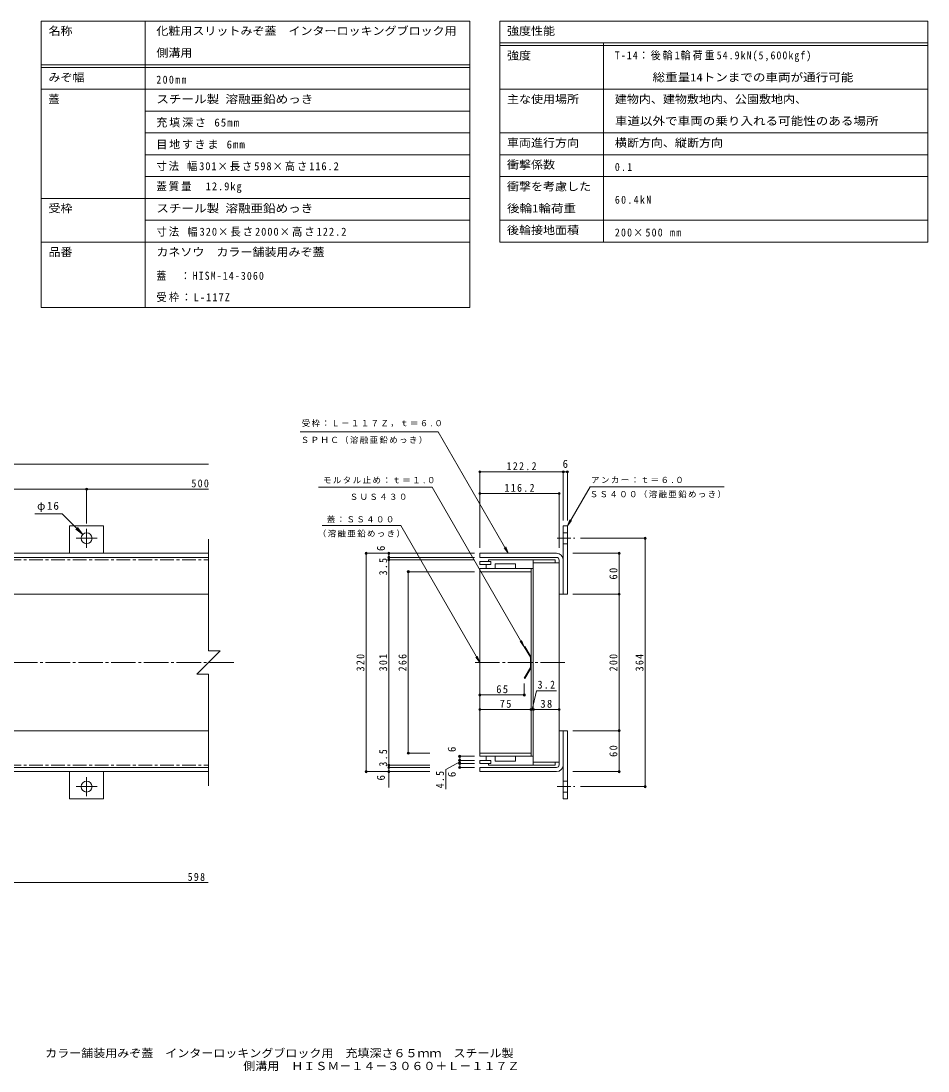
# Model space of a CAD drawing. Units: millimetres at full size, sheet at 1:4; some dimension numbers follow another scale. Extents: x -933 to 1110, y -778 to 761.
# Drawn here: x -219 to 1110, y -778 to 761 of the extents above; entities that cross this region are included whole.
import ezdxf
from ezdxf.enums import TextEntityAlignment as Align

# ---------------------------------------------------------------- set-up
doc = ezdxf.new("R2010")
doc.units = ezdxf.units.MM
doc.header["$LTSCALE"] = 4
doc.header["$PDMODE"] = 32
doc.header["$PDSIZE"] = 3.2
for name, pattern in [('CHAIN1', [8, 5, -1, 1, -1]), ('CHAIN2', [12, 9, -1, 1, -1]), ('DASHED3', [4, 3, -1])]:
    doc.linetypes.add(name, pattern=pattern)
for name, color, linetype, lineweight in [('0-0_通り芯', 7, 'CHAIN2', 9), ('0-1_躯体', 2, 'DASHED3', 9), ('0-2_仕上', 7, 'Continuous', 9), ('0-3_建具', 4, 'Continuous', 9), ('0-4_その他', 7, 'Continuous', 9), ('0-5_寸法', 7, 'Continuous', 9), ('F-5_F-5ﾚｲﾔ', 2, 'Continuous', 9), ('F-F_F-Fﾚｲﾔ', 2, 'Continuous', 9)]:
    doc.layers.add(name, color=color, linetype=linetype, lineweight=lineweight)
doc.layers.add('F-4_F-4ﾚｲﾔ', color=2, linetype='Continuous')
doc.styles.add('ＭＳ ゴシック', font='')
doc.styles.get('ＭＳ ゴシック').set_extended_font_data('MS Gothic')

msp = doc.modelspace()

# ---------------------------------------------------------------- linework, layer by layer
at = {"layer": '0-0_通り芯'}
for p, q in [((93.271, -179.164), (-892.673, -179.164)), ((446.662, -179.164), (578.266, -179.164))]:
    msp.add_line(p, q, dxfattribs=at)
at = {"layer": '0-1_躯体', "linetype": 'Continuous'}
for p, q in [((56.186, -79.164), (-272.627, -79.164)), ((56.186, -279.164), (-272.627, -279.164))]:
    msp.add_line(p, q, dxfattribs=at)
at = {"layer": '0-2_仕上', "color": 3, "linetype": 'CHAIN1'}
msp.add_line((-270.627, -28.664), (55.686, -28.664), dxfattribs=at)
at = {"layer": '0-2_仕上'}
for p, q in [((466.241, -28.664), (466.241, -31.164)), ((531.941, -28.664), (466.241, -28.664)), ((531.941, -28.664), (531.941, -33.164)), ((453.741, -31.164), (453.741, -35.664)), ((469.741, -31.164), (453.741, -31.164)), ((469.741, -35.664), (453.741, -35.664)), ((453.741, -316.664), (453.741, -41.664)), ((531.941, -41.664), (453.741, -41.664)), ((528.741, -46.164), (453.741, -46.164)), ((462.741, -35.664), (462.741, -41.664)), ((469.741, -31.164), (469.741, -35.664)), ((475.941, -34.664), (475.941, -41.664)), ((505.941, -34.664), (475.941, -34.664)), ((505.941, -34.664), (505.941, -41.664)), ((528.741, -316.664), (528.741, -41.664)), ((528.741, -312.164), (453.741, -312.164)), ((531.941, -316.664), (453.741, -316.664)), ((453.741, -327.165), (453.741, -322.665)), ((469.741, -322.665), (453.741, -322.665)), ((462.741, -322.665), (462.741, -316.664)), ((469.741, -327.165), (469.741, -322.665)), ((475.941, -323.664), (475.941, -316.664)), ((505.941, -323.664), (505.941, -316.664)), ((469.741, -327.165), (453.741, -327.165)), ((466.241, -329.665), (466.241, -327.165)), ((531.941, -329.665), (466.241, -329.665)), ((505.941, -323.664), (475.941, -323.664)), ((531.941, -329.665), (531.941, -325.165))]:
    msp.add_line(p, q, dxfattribs=at)
at = {"layer": '0-2_仕上', "color": 2}
for p, q in [((531.941, -28.664), (531.941, -329.665)), ((531.941, -28.664), (563.941, -28.664)), ((563.941, -28.664), (563.941, -33.164)), ((569.941, -33.164), (531.941, -33.164)), ((569.941, -325.164), (569.941, -33.164)), ((569.941, -325.164), (531.941, -325.164)), ((531.941, -329.665), (563.941, -329.665)), ((563.941, -329.665), (563.941, -325.164))]:
    msp.add_line(p, q, dxfattribs=at)
at = {"layer": '0-2_仕上', "color": 3}
for p, q in [((518.741, -156.076), (519.607, -155.576)), ((527.741, -186.664), (518.741, -202.253)), ((528.741, -186.932), (519.607, -202.753)), ((518.741, -202.253), (519.607, -202.753))]:
    msp.add_line(p, q, dxfattribs=at)
at = {"layer": '0-2_仕上', "color": 3, "linetype": 'CHAIN1'}
msp.add_lwpolyline([(-270.627, -28.664), (-270.627, -329.665), (55.686, -329.665)], dxfattribs=at)
at = {"layer": '0-2_仕上', "color": 3}
for points in [[(527.741, -186.664), (527.741, -171.664), (518.741, -156.076)], [(528.741, -186.932), (528.741, -171.396), (519.607, -155.576)]]:
    msp.add_lwpolyline(points, dxfattribs=at)
at = {"layer": '0-3_建具'}
for p, q in [((-147.628, 20.836), (-97.627, 20.836)), ((-147.628, -19.164), (-147.628, 20.836)), ((-97.627, 20.836), (-97.627, -19.164)), ((575.941, 20.836), (581.941, 20.836)), ((575.941, -79.164), (575.941, 20.836)), ((581.941, -79.164), (581.941, 20.836)), ((56.186, 1.436), (56.186, -162.041)), ((575.941, 10.836), (581.941, 10.836)), ((575.941, -5.164), (581.941, -5.164)), ((56.186, -19.164), (-872.627, -19.164)), ((56.186, -25.164), (-872.627, -25.164)), ((565.941, -25.164), (453.741, -25.164)), ((73.309, -162.041), (56.186, -162.041)), ((56.186, -359.764), (56.186, -196.287)), ((575.941, -279.164), (575.941, -379.164)), ((581.941, -279.164), (581.941, -379.164)), ((56.186, -333.164), (-872.627, -333.164)), ((453.741, -333.164), (453.741, -339.164)), ((565.941, -333.164), (453.741, -333.164)), ((56.186, -339.164), (-872.627, -339.164)), ((-147.628, -339.164), (-147.628, -379.164)), ((-97.627, -379.164), (-97.627, -339.164)), ((453.741, -339.164), (565.941, -339.164)), ((575.941, -353.164), (581.941, -353.164)), ((575.941, -369.164), (581.941, -369.164)), ((-147.628, -379.164), (-97.627, -379.164)), ((575.941, -379.164), (581.941, -379.164))]:
    msp.add_line(p, q, dxfattribs=at)
at = {"layer": '0-3_建具', "linetype": 'CHAIN1'}
for p, q in [((-122.627, 2.836), (-122.627, 16.656)), ((-122.627, 2.836), (-138.099, 2.836)), ((-122.627, 2.836), (-107.156, 2.836)), ((-122.627, 2.836), (-122.627, -10.984)), ((567.014, 2.836), (592.952, 2.836)), ((-122.627, -361.164), (-122.627, -347.344)), ((-122.627, -361.164), (-138.099, -361.164)), ((-122.627, -361.164), (-122.627, -374.984)), ((-122.627, -361.164), (-107.156, -361.164)), ((567.014, -361.164), (592.952, -361.164))]:
    msp.add_line(p, q, dxfattribs=at)
at = {"layer": '0-3_建具'}
for points in [[(453.741, -25.164), (453.741, -19.164), (565.941, -19.164)], [(569.941, -29.164), (569.941, -79.164), (581.941, -79.164)], [(73.309, -162.041), (56.186, -179.164), (39.062, -196.287), (56.186, -196.287)], [(569.941, -329.164), (569.941, -279.164), (581.941, -279.164)]]:
    msp.add_lwpolyline(points, dxfattribs=at)
for centre in [(-122.627, 2.836), (-122.627, -361.164)]:
    msp.add_circle(centre, 8, dxfattribs=at)
for centre, radius, start, end in [((565.941, -29.164), 10, 0, 90), ((565.941, -29.164), 4, 0, 90), ((565.941, -329.164), 4, 270, 0), ((565.941, -329.164), 10, 270, 0)]:
    msp.add_arc(centre, radius, start, end, dxfattribs=at)
at = {"layer": '0-4_その他'}
for p, q in [((-872.627, 111.42), (56.186, 111.42)), ((453.741, 101.355), (453.741, -11.164)), ((453.741, 100.155), (575.941, 100.155)), ((575.941, 101.355), (575.941, 28.836)), ((575.941, 100.155), (581.941, 100.155)), ((581.941, 101.355), (581.941, 28.836)), ((-622.627, 74.855), (-122.627, 74.855)), ((-122.627, 76.055), (-122.627, 24.655)), ((-122.627, 74.855), (56.186, 74.855)), ((453.741, 68.37), (569.941, 68.37)), ((569.941, 69.57), (569.941, -11.164)), ((-198.321, 38.833), (-158.624, 38.833)), ((-128.284, 8.493), (-158.624, 38.833)), ((-128.284, 8.493), (-138.201, 16.102)), ((-128.284, 8.493), (-135.894, 18.41)), ((697.245, 2.836), (600.952, 2.836)), ((696.045, 2.836), (696.045, -361.164)), ((285.862, -19.164), (445.741, -19.164)), ((287.062, -19.164), (287.062, -339.164)), ((319.16, -25.164), (445.741, -25.164)), ((319.16, -28.664), (445.741, -28.664)), ((320.36, -19.164), (320.36, -25.164)), ((320.36, -25.164), (320.36, -28.664)), ((320.36, -28.664), (320.36, -329.665)), ((658.994, -19.164), (589.941, -19.164)), ((657.794, -19.164), (657.794, -79.164)), ((347.565, -46.164), (445.74, -46.164)), ((348.765, -312.164), (348.765, -46.164)), ((658.994, -79.164), (589.941, -79.164)), ((657.794, -79.164), (657.794, -279.164)), ((518.742, -227.974), (518.742, -210.252)), ((453.742, -226.774), (518.742, -226.774)), ((453.742, -248.149), (528.742, -248.149)), ((528.742, -248.149), (531.942, -248.149)), ((531.942, -248.149), (569.942, -248.149)), ((658.994, -279.164), (589.941, -279.164)), ((657.794, -279.164), (657.794, -339.164)), ((347.565, -312.164), (380.268, -312.164)), ((423.029, -316.664), (445.74, -316.664)), ((423.029, -322.665), (445.74, -322.665)), ((424.229, -322.665), (424.229, -316.664)), ((424.229, -327.165), (424.229, -322.665)), ((319.16, -329.665), (380.268, -329.665)), ((319.16, -333.164), (380.268, -333.164)), ((320.36, -329.665), (320.36, -333.164)), ((320.36, -333.164), (320.36, -339.164)), ((424.229, -324.915), (403.622, -336.198)), ((403.622, -336.198), (403.622, -365.089)), ((423.029, -327.165), (445.74, -327.165)), ((423.029, -333.164), (445.741, -333.164)), ((424.229, -333.164), (424.229, -327.165)), ((285.862, -339.164), (380.268, -339.164)), ((320.36, -339.164), (320.36, -362.457)), ((658.994, -339.164), (589.941, -339.164)), ((697.245, -361.164), (600.952, -361.164)), ((-270.627, -501.858), (55.686, -501.858))]:
    msp.add_line(p, q, dxfattribs=at)
msp.add_lwpolyline([(530.342, -248.149), (536.578, -220.802), (566.129, -220.802)], dxfattribs=at)
for p in [(453.741, 100.155), (575.941, 100.155), (581.941, 100.155), (-122.627, 74.855), (453.741, 68.37), (569.941, 68.37), (696.045, 2.836), (287.062, -19.164), (320.36, -19.164), (320.36, -25.164), (320.36, -28.664), (657.794, -19.164), (348.765, -46.164), (657.794, -79.164), (453.742, -226.774), (518.742, -226.774), (453.742, -248.149), (528.742, -248.149), (531.942, -248.149), (569.942, -248.149), (657.794, -279.164), (348.765, -312.164), (424.229, -316.664), (424.229, -322.665), (287.062, -339.164), (320.36, -329.665), (320.36, -333.164), (320.36, -339.164), (424.229, -327.165), (424.229, -333.164), (657.794, -339.164), (696.045, -361.164)]:
    msp.add_point(p, dxfattribs=at)
at = {"layer": '0-5_寸法'}
for p, q in [((190.433, 158.894), (392.575, 158.894)), ((392.575, 158.894), (495.377, -19.164)), ((217.115, 77.711), (383.763, 77.711)), ((383.763, 77.711), (518.74, -156.076)), ((615.169, 78.39), (581.941, 20.836)), ((615.169, 78.39), (811.643, 78.39)), ((222.645, 21.591), (337.834, 21.591)), ((337.834, 21.591), (453.74, -179.164)), ((581.941, 20.836), (585.768, 30.075)), ((581.941, 20.836), (588.028, 28.769)), ((495.377, -19.164), (489.289, -11.231)), ((495.377, -19.164), (491.55, -9.925)), ((518.74, -156.076), (512.652, -148.142)), ((518.74, -156.076), (514.913, -146.837)), ((453.74, -179.164), (447.652, -171.231)), ((453.74, -179.164), (449.913, -169.926))]:
    msp.add_line(p, q, dxfattribs=at)
at = {"layer": 'F-5_F-5ﾚｲﾔ', "color": 7}
msp.add_line((482.829, 660.916), (1110.446, 660.916), dxfattribs=at)
at = {"layer": 'F-F_F-Fﾚｲﾔ', "color": 7}
for p, q in [((-189.09, 760.916), (439.168, 760.916)), ((-189.09, 760.916), (-189.09, 340.916)), ((-36.895, 760.916), (-36.895, 340.916)), ((439.168, 760.916), (439.168, 340.916)), ((482.829, 760.916), (1110.446, 760.916)), ((482.829, 760.916), (482.829, 436.916)), ((1110.446, 760.916), (1110.446, 436.916)), ((482.829, 728.916), (1110.446, 728.916)), ((482.829, 724.916), (1110.446, 724.916)), ((635.025, 728.916), (635.025, 436.916)), ((-189.09, 696.916), (439.168, 696.916)), ((-189.09, 692.916), (439.168, 692.916)), ((-189.09, 660.916), (439.168, 660.916)), ((482.829, 660.916), (1110.446, 660.916)), ((-36.895, 628.916), (439.168, 628.916)), ((-36.895, 596.916), (439.168, 596.916)), ((482.829, 596.916), (1110.446, 596.916)), ((-36.895, 564.916), (439.168, 564.916)), ((482.829, 564.916), (1110.446, 564.916)), ((-36.895, 532.916), (439.168, 532.916)), ((482.829, 532.916), (1110.446, 532.916)), ((-189.09, 500.916), (439.168, 500.916)), ((-36.895, 468.916), (439.168, 468.916)), ((482.829, 468.916), (1110.446, 468.916)), ((-189.09, 436.916), (439.168, 436.916)), ((482.829, 436.916), (1110.446, 436.916)), ((-189.09, 340.916), (439.168, 340.916))]:
    msp.add_line(p, q, dxfattribs=at)

# ---------------------------------------------------------------- texts
at = {"layer": '0-4_その他', "color": 2, "style": 'ＭＳ ゴシック'}
msp.add_text('6', height=11.73, dxfattribs=at).set_placement((574.941, 102.555), align=Align.BOTTOM_LEFT)
for p in [(317.96, -15.947), (421.829, -310.557), (317.96, -352.218), (421.829, -347.275)]:
    msp.add_text('6', height=11.73, rotation=90, dxfattribs=at).set_placement(p, align=Align.BOTTOM_LEFT)
at = {"layer": '0-4_その他', "color": 2, "char_height": 11.73, "attachment_point": 7, "style": 'ＭＳ ゴシック'}
for s, insert in [('\\T1.28;\\W0.9;122.2', (492.841, 102.555)), ('\\T1.27;\\W0.9;500', (31.049, 77.255)), ('\\T1.28;\\W0.9;116.2', (489.841, 70.77)), ('\\T1.19;φ16', (-195.173, 41.373)), ('\\T1.27;\\W0.95;65', (477.742, -224.374)), ('\\T1.27;\\W0.9;3.2', (538.353, -217.755)), ('\\T1.27;\\W0.95;75', (482.742, -245.749)), ('\\T1.27;\\W0.95;38', (542.442, -245.749)), ('\\T1.27;\\W0.9;598', (25.496, -499.458))]:
    msp.add_mtext(s, dxfattribs=dict(at, insert=insert))
at = {"layer": '0-4_その他', "color": 2, "char_height": 11.73, "attachment_point": 7, "rotation": 90, "style": 'ＭＳ ゴシック'}
for s, insert in [('\\T1.27;\\W0.9;3.5', (317.96, -51.544)), ('\\T1.27;\\W0.95;60', (655.394, -57.664)), ('\\T1.27;\\W0.9;320', (284.662, -192.164)), ('\\T1.27;\\W0.9;301', (317.96, -192.164)), ('\\T1.27;\\W0.9;266', (346.365, -192.164)), ('\\T1.27;\\W0.9;200', (655.394, -192.164)), ('\\T1.27;\\W0.9;364', (693.645, -192.164)), ('\\T1.27;\\W0.9;3.5', (317.96, -331.801)), ('\\T1.27;\\W0.95;60', (655.394, -317.664)), ('\\T1.27;\\W0.9;4.5', (401.249, -363.602))]:
    msp.add_mtext(s, dxfattribs=dict(at, insert=insert))
at = {"layer": '0-5_寸法', "char_height": 8.798, "attachment_point": 7, "style": 'ＭＳ ゴシック'}
for s, insert in [('\\T1.17;受枠：Ｌ－１１７Ｚ，ｔ＝６.０', (192.73, 165.787)), ('\\T1.17;ＳＰＨＣ（溶融亜鉛めっき）', (191.29, 141.307)), ('\\T1.18;モルタル止め：ｔ＝１.０', (223.813, 82.992)), ('\\T1.18;アンカー：ｔ＝６.０', (616.757, 83.359)), ('\\T1.17;ＳＵＳ４３０', (263.019, 58.971)), ('\\T1.17;ＳＳ４００（溶融亜鉛めっき）', (614.7, 61.778)), ('\\T1.17;蓋：ＳＳ４００', (229.454, 25.545)), ('\\T1.17;（溶融亜鉛めっき）', (216.287, 4.131))]:
    msp.add_mtext(s, dxfattribs=dict(at, insert=insert))
at = {"layer": 'F-4_F-4ﾚｲﾔ', "style": 'ＭＳ ゴシック', "width": 1.1}
for s, p in [('カラー舗装用みぞ蓋\u3000インターロッキングブロック用\u3000充填深さ６５ｍｍ\u3000スチール製', (-183.297, -761.267)), ('側溝用\u3000ＨＩＳＭ－１４－３０６０＋Ｌ－１１７Ｚ', (106.964, -780.096))]:
    msp.add_text(s, height=11.73, dxfattribs=at).set_placement(p, align=Align.BOTTOM_LEFT)
at = {"layer": 'F-5_F-5ﾚｲﾔ', "style": 'ＭＳ ゴシック'}
for s, width, p in [('化粧用スリットみぞ蓋\u3000インターロッキングブロック用', 1.1, (-20.361, 736.916)), ('側溝用', 1.1, (-20.361, 704.916)), ('スチール製 溶融亜鉛めっき', 1.15, (-20.361, 636.916))]:
    msp.add_text(s, height=11.73, dxfattribs=dict(at, width=width)).set_placement(p, align=Align.BOTTOM_LEFT)
at = {"layer": 'F-5_F-5ﾚｲﾔ', "char_height": 11.73, "attachment_point": 7, "style": 'ＭＳ ゴシック'}
for s, insert in [('\\T1.28;\\W0.9;200mm', (-20.361, 668.916)), ('\\T1.18;充填深さ\\~65mm', (-20.361, 604.916)), ('\\T1.17;目地すきま\\~6mm', (-20.361, 572.916))]:
    msp.add_mtext(s, dxfattribs=dict(at, insert=insert))
at = {"layer": 'F-F_F-Fﾚｲﾔ', "style": 'ＭＳ ゴシック'}
for s, width, p in [('名称', 1.1, (-178.443, 736.916)), ('強度性能', 1.1, (493.476, 736.916)), ('強度', 1.1, (493.476, 700.916)), ('みぞ幅', 1.1, (-178.443, 668.916)), ('  \u3000\u3000総重量14トンまでの車両が通行可能', 1.15, (651.559, 668.916)), ('主な使用場所', 1.1, (493.476, 636.916)), ('建物内、建物敷地内、公園敷地内、', 1.1, (651.559, 636.916)), ('車道以外で車両の乗り入れる可能性のある場所', 1.15, (651.559, 604.916)), ('車両進行方向', 1.1, (493.476, 572.916)), ('横断方向、縦断方向', 1.1, (651.559, 572.916)), ('衝撃係数', 1.1, (493.476, 540.916)), ('衝撃を考慮した', 1.1, (493.476, 508.916)), ('受枠', 1.1, (-178.443, 476.916)), ('スチール製 溶融亜鉛めっき', 1.15, (-20.361, 476.916)), ('後輪1輪荷重', 1.15, (493.476, 476.916)), ('後輪接地面積', 1.1, (493.476, 444.916)), ('品番', 1.1, (-178.443, 412.916)), ('カネソウ\u3000カラー舗装用みぞ蓋', 1.1, (-20.361, 412.916))]:
    msp.add_text(s, height=11.73, dxfattribs=dict(at, width=width)).set_placement(p, align=Align.BOTTOM_LEFT)
msp.add_text('蓋', height=11.73, dxfattribs=at).set_placement((-178.443, 636.916), align=Align.BOTTOM_LEFT)
at = {"layer": 'F-F_F-Fﾚｲﾔ', "char_height": 11.73, "attachment_point": 7, "style": 'ＭＳ ゴシック'}
for s, insert in [('\\T1.22;\\W0.9;T-14：後輪1輪荷重54.9kN(5,600kgf)', (651.559, 700.916)), ('\\T1.18;\\W0.95;寸法\\~幅301×長さ598×高さ116.2', (-20.361, 540.916)), ('\\T1.27;\\W0.9;0.1', (651.559, 540.916)), ('\\T1.19;\\W0.95;蓋質量\u300012.9kg', (-20.361, 508.916)), ('\\T1.28;\\W0.9;60.4kN', (651.559, 492.916)), ('\\T1.19;\\W0.95;寸法\\~幅320×長さ2000×高さ122.2', (-20.361, 444.916)), ('\\T1.25;\\W0.9;200×500\\~mm', (651.559, 444.916)), ('\\T1.23;\\W0.9;蓋\u3000：HISM-14-3060', (-20.361, 380.916)), ('\\T1.2;\\W0.95;受枠：L-117Z', (-20.361, 348.916))]:
    msp.add_mtext(s, dxfattribs=dict(at, insert=insert))

doc.saveas('drawing.dxf')
